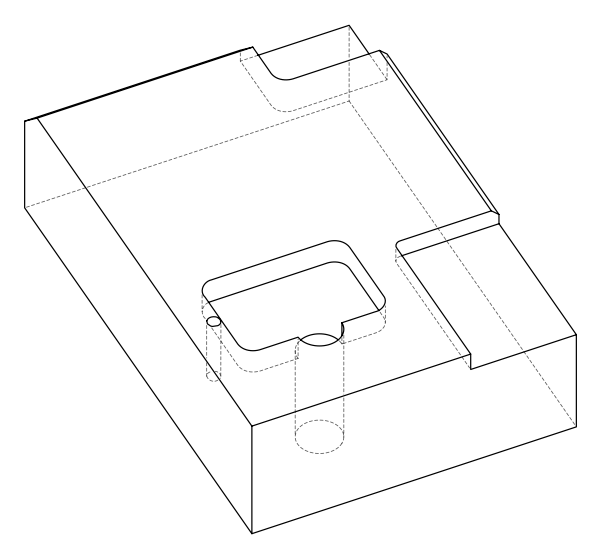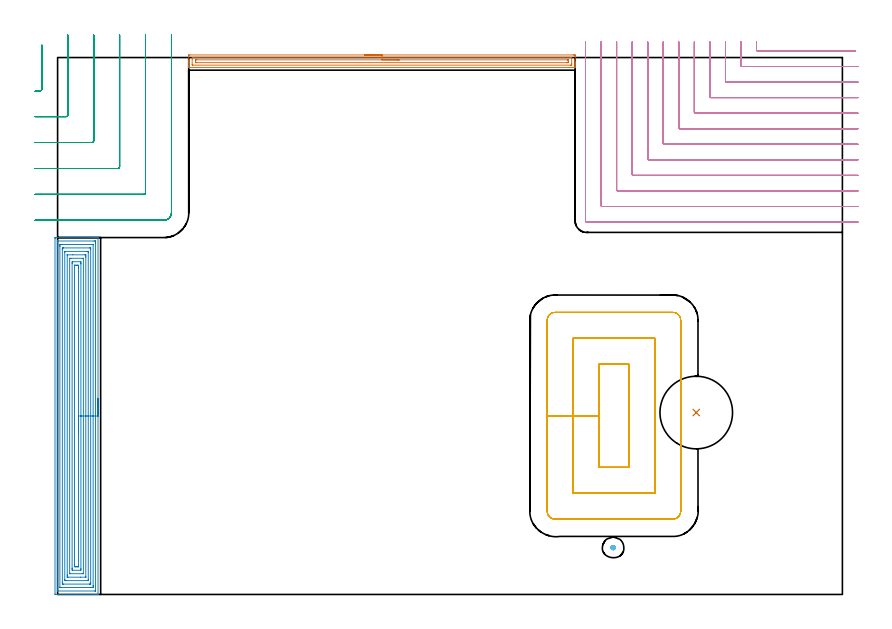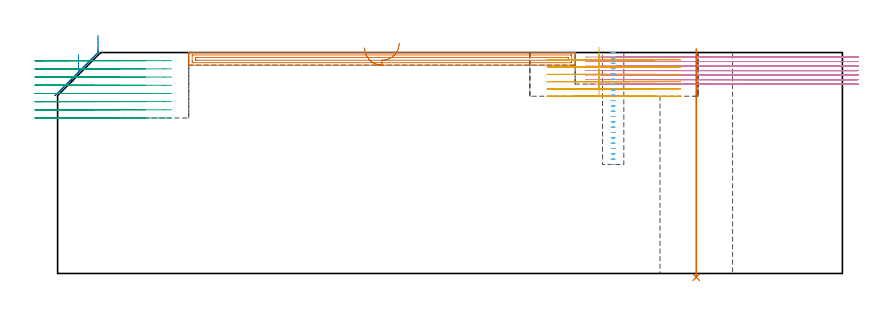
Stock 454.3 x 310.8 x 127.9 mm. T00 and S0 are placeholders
(PLAN: 7 operations, 5 tool changes, 74.7 min)
(1 AREA_MILL | FG_CHAMFER_SURFACE | UGT0205_001 | 5.57 min | 6196 mm3)
(2 AREA_MILL_1 | FG_CHAMFER_SURFACE_1 | UGT0205_001 | 15.29 min | 66621 mm3)
(3 MILL_CORNER_NOTCH_RECTANGULAR | CORNER_NOTCH_RECTANGULAR | UGT0201_094 | Follow Part, ap 5, ae 75% | 11.78 min | 295408 mm3)
(4 MILL_CORNER_NOTCH_RECTANGULAR_1 | CORNER_NOTCH_RECTANGULAR_1 | NXT0201_011 | Follow Part, ap 3, ae 75% | 29.69 min | 286248 mm3)
(5 MILL_RECTANGULAR_POCKET | POCKET_RECTANGULAR_STRAIGHT | UGT0201_094 | Follow Part, ap 5, ae 75% | 10.84 min | 339322 mm3)
(6 MILL_BLIND_HOLE_FROM_SOLID_MATERIAL | STEP1POCKET | NXT0201_010 | Spiral | 0.97 min | 7664 mm3)
(7 INDEXABLE_INSERT_DRILL_THROUGH_HOLE_FROM_SOLID | STEP1HOLE | NXT0302_036 | 0.53 min | 158522 mm3)
(TOOL UGT0205_001 | Chamfer Mill 20 x 3 x 45 deg. | D20 FL50 Z2)
(TOOL UGT0201_094 | End mill 20 mm | D20 FL38 Z4)
(TOOL NXT0201_011 | ENDMILL 12mm [2P460-1200-NA 1630] | D12 FL38 Z6)
(TOOL NXT0201_010 | ENDMILL 10mm [2P460-1000-NA 1630] | D10 FL30 Z6)
(TOOL NXT0302_036 | Index. Insert Drill 42mm [880-D4200L50-05] | D42 PA176 FL210 Z2)
(OP 1 AREA_MILL)
G17 G21 G94 G90
T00 M6
G54
G17 G0 G90 X177.75 Y312.3 S1061 M3
G43 Z137.9 H0
Z130.6
G94 G1 X177.788 Z129.728 F250.
X177.902 Z128.864
X178.091 Z128.012
X178.353 Z127.18
X178.687 Z126.374
X179.09 Z125.6
X179.559 Z124.864
X180.09 Z124.172
X180.679 Z123.529
X181.322 Z122.94
X182.014 Z122.409
X182.75 Z121.94
X183.524 Z121.537
X184.33 Z121.203
X185.162 Z120.941
X186.014 Z120.752
X186.878 Z120.638
X187.75 Z120.6
X298.436
X298.981 Y312.299 Z120.601
X299.521 Y312.294 Z120.603
X299.592 Y312.291 Z120.606
X299.6 Y311.758 Z121.139
Y308.206 Z124.688
Y307.66 Z125.236
Y307.318 Z125.578
Y306.772 Z126.124
Y306.43 Z126.465
Y305.745 Z127.154
Y305.418 Z127.481
Y305.038 Z127.853
X299.591 Y305.003 Z127.888
X299.428 Y305. Z127.9
X76.072
X75.91 Y305.003 Z127.888
X75.907 Y305.036 Z127.855
X75.9 Y305.418 Z127.481
Y305.745 Z127.154
Y306.43 Z126.465
Y307.661 Z125.236
Y308.206 Z124.688
Y308.821 Z124.074
Y311.485 Z121.412
X75.902 Y311.758 Z121.139
X75.908 Y312.291 Z120.606
X75.979 Y312.294 Z120.603
X76.519 Y312.3 Z120.6
X187.75
Y310.886 Z122.014
X297.194 Y310.885 Z122.015
X297.59 Y310.87 Z122.03
X297.599 Y310.468 Z122.432
X297.6 Y307.318 Z125.582
X297.599 Y306.916 Z125.984
X297.59 Y306.43 Z126.47
X297.21 Y306.415 Z126.485
X297.194 Y306.414 Z126.486
X78.306 Y306.415 Z126.485
X77.91 Y306.43 Z126.47
X77.901 Y306.832 Z126.068
X77.9 Y309.982 Z122.918
X77.901 Y310.384 Z122.516
X77.91 Y310.87 Z122.03
X78.29 Y310.885 Z122.015
X78.306 Y310.886 Z122.014
X187.75
Y309.472 Z123.428
X295.028 Y309.471 Z123.429
X295.407 Y309.47 Z123.43
X295.534 Y309.467 Z123.433
X295.576 Y309.465 Z123.435
X295.59 Y309.456 Z123.444
X295.594 Y309.413 Z123.487
X295.598 Y309.285 Z123.615
X295.6 Y309.094 Z123.806
Y308.903 Z123.997
X295.599 Y308.206 Z124.694
X295.597 Y308.018 Z124.882
X295.587 Y307.836 Z125.064
X295.407 Y307.833 Z125.067
X294.893 Y307.829 Z125.071
X80.473
X80.093 Y307.83 Z125.07
X79.967 Y307.833 Z125.067
X79.924 Y307.835 Z125.065
X79.91 Y307.844 Z125.056
X79.906 Y307.887 Z125.013
X79.902 Y308.015 Z124.885
X79.9 Y308.206 Z124.694
Y308.397 Z124.503
X79.901 Y309.094 Z123.806
X79.903 Y309.282 Z123.618
X79.913 Y309.464 Z123.436
X80.093 Y309.467 Z123.433
X80.607 Y309.471 Z123.429
X187.75 Y309.472 Z123.428
X188.622 Z123.467
X189.487 Z123.58
X190.338 Z123.769
X191.17 Z124.032
X191.976 Z124.365
X192.75 Z124.768
X193.486 Z125.237
X194.178 Z125.768
X194.821 Z126.357
X195.41 Z127.001
X195.942 Z127.693
X196.41 Z128.428
X196.813 Z129.202
X197.147 Z130.008
X197.409 Z130.84
X197.598 Z131.692
X197.712 Z132.557
X197.75 Z133.428
G0 Z137.9
M5
M2
(OP 2 AREA_MILL_1)
G17 G21 G94 G90
T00 M6
G54
G17 G0 G90 X23.398 Y113.301 S1061 M3
G43 Z137.9 H0
Z137.898
G94 G1 Y113.263 Z137.026 F250.
Y113.149 Z136.161
Y112.96 Z135.309
Y112.697 Z134.477
Y112.364 Z133.671
Y111.961 Z132.898
Y111.492 Z132.162
Y110.961 Z131.47
Y110.371 Z130.827
Y109.728 Z130.237
Y109.036 Z129.706
Y108.3 Z129.237
Y107.527 Z128.835
Y106.721 Z128.501
Y105.889 Z128.239
Y105.037 Z128.05
Y104.172 Z127.936
Y103.3 Z127.898
X23.4 Y0.166 Z127.9
X23.397 Y0.009 Z127.888
X23.379 Y0.007 Z127.87
X23.027 Y0. Z127.527
X22.67 Z127.17
X22.013 Z126.508
X20.799 Z125.296
X20.243 Z124.737
X11.106 Z115.603
X-1.277 Y0.001 Z103.22
X-1.492 Y0.01 Z103.006
X-1.499 Y0.225 Z102.999
X-1.5 Y205.988 Z103.
X-1.496 Y206.378 Z103.002
X-1.492 Y206.59 Z103.006
X-1.276 Y206.6 Z103.221
X19.636 Z124.131
X20.243 Z124.737
X20.799 Z125.296
X21.128 Z125.624
X21.685 Z126.181
X22.013 Z126.508
X22.67 Z127.17
X23.027 Z127.527
X23.38 Z127.871
X23.389 Y206.59 Z127.881
X23.395 Y206.51 Z127.891
X23.397 Y206.478 Z127.894
X23.396 Y206.436 Z127.896
X23.398 Y103.3 Z127.898
X21.984 Z126.484
X21.985 Y2.182 Z126.485
X21.984 Y2.074 Z126.484
X21.981 Y2.021 Z126.481
X21.98 Y2.014 Z126.48
X21.968 Y2.01 Z126.468
X21.917 Y2.006 Z126.417
X21.522 Y2.001 Z126.022
X0.281 Z104.781
X0.04 Y2.005 Z104.54
X-0.068 Y2.01 Z104.432
X-0.079 Y2.014 Z104.421
X-0.081 Y2.032 Z104.419
X-0.084 Y2.079 Z104.416
X-0.085 Y2.176 Z104.415
X-0.086 Y2.37 Z104.414
X-0.085 Y204.418 Z104.415
X-0.084 Y204.526 Z104.416
X-0.082 Y204.579 Z104.418
X-0.08 Y204.586 Z104.42
X-0.069 Y204.59 Z104.431
X-0.017 Y204.594 Z104.483
X0.378 Y204.599 Z104.878
X21.128 Y204.6 Z125.628
X21.62 Y204.599 Z126.12
X21.857 Y204.593 Z126.357
X21.962 Y204.59 Z126.462
X21.98 Y204.235 Z126.48
X21.981 Y204.202 Z126.481
X21.982 Y203.341 Z126.482
X21.984 Y103.3 Z126.484
X20.569 Z125.069
X20.571 Y5.077 Z125.071
X20.57 Y4.747 Z125.07
X20.566 Y4.184 Z125.066
X20.564 Y4.027 Z125.064
X20.416 Y4.009 Z124.916
X20.243 Y4.005 Z124.743
X19.54 Y4. Z124.04
X19.358 Z123.858
X1.839 Z106.339
X1.657 Y4.002 Z106.157
X1.475 Y4.005 Z105.975
X1.354 Y4.01 Z105.854
X1.335 Y4.018 Z105.835
X1.333 Y4.034 Z105.833
X1.33 Y4.074 Z105.83
X1.329 Y4.184 Z105.829
Y201.523
X1.33 Y201.853 Z105.83
X1.334 Y202.416 Z105.834
X1.335 Y202.573 Z105.835
X1.483 Y202.591 Z105.983
X1.657 Y202.595 Z106.157
X2.36 Y202.6 Z106.86
X2.542 Z107.042
X20.243 Y202.599 Z124.743
X20.425 Y202.598 Z124.925
X20.546 Y202.593 Z125.046
X20.562 Y202.59 Z125.062
X20.564 Y202.586 Z125.064
X20.566 Y202.565 Z125.066
X20.567 Y202.525 Z125.067
Y202.416
X20.569 Y103.3 Z125.069
X19.155 Z123.655
X19.157 Y6.863 Z123.657
X19.156 Y6.174 Z123.656
X19.153 Y6.074 Z123.653
X19.151 Y6.021 Z123.651
X19.113 Y6.01 Z123.613
X18.9 Y6.005 Z123.4
X18.473 Y6. Z122.973
X18.443 Z122.943
X3.397 Z107.897
X2.992 Y6.004 Z107.492
X2.79 Y6.01 Z107.29
X2.749 Y6.014 Z107.249
X2.747 Y6.048 Z107.247
X2.745 Y6.107 Z107.245
X2.743 Y6.66 Z107.243
Y6.863
Y199.737
X2.744 Y200.426 Z107.244
X2.747 Y200.526 Z107.247
X2.749 Y200.579 Z107.249
X2.787 Y200.59 Z107.287
X3. Y200.595 Z107.5
X3.427 Y200.6 Z107.927
X3.457 Z107.957
X18.503 Z123.003
X18.908 Y200.595 Z123.408
X19.11 Y200.59 Z123.61
X19.147 Y200.583 Z123.647
X19.149 Y200.549 Z123.649
X19.151 Y200.492 Z123.651
X19.153 Y199.944 Z123.653
Y199.737
X19.155 Y103.3 Z123.655
X17.741 Z122.241
X17.743 Y8.492 Z122.243
X17.741 Y8.336 Z122.241
X17.736 Y8.024 Z122.236
X17.733 Y8.008 Z122.233
X17.728 Y8.005 Z122.228
X17.708 Y8.001 Z122.208
X17.668 Y8. Z122.168
X17.588 Z122.088
X4.955 Z109.455
X4.312 Y8.003 Z108.812
X4.221 Y8.006 Z108.721
X4.17 Y8.009 Z108.67
X4.164 Y8.179 Z108.664
X4.159 Y8.492 Z108.659
X4.157 Y8.649 Z108.657
Y198.108
X4.158 Y198.265 Z108.658
X4.164 Y198.576 Z108.664
X4.167 Y198.592 Z108.667
X4.172 Y198.595 Z108.672
X4.192 Y198.599 Z108.692
X4.232 Y198.6 Z108.732
X4.312 Z108.812
X16.945 Z121.445
X17.588 Y198.597 Z122.088
X17.679 Y198.594 Z122.179
X17.729 Y198.59 Z122.229
X17.733 Y198.409 Z122.233
X17.738 Y198.104 Z122.238
X17.739 Y197.951 Z122.239
X17.741 Y103.3 Z122.241
X16.327 Z120.827
X16.328 Y10.177 Z120.828
X16.327 Y10.048 Z120.827
X16.324 Y10.017 Z120.824
X16.322 Y10.01 Z120.822
X16.309 Y10.007 Z120.809
X16.247 Y10.002 Z120.747
X13.151 Y10. Z117.651
X6.082 Y10.001 Z110.582
X5.624 Y10.004 Z110.124
X5.582 Y10.01 Z110.082
X5.578 Y10.05 Z110.078
X5.574 Y10.435 Z110.074
X5.572 Y10.95 Z110.072
X5.571 Y11.327 Z110.071
X5.572 Y196.423 Z110.072
X5.573 Y196.552 Z110.073
X5.576 Y196.583 Z110.076
X5.578 Y196.59 Z110.078
X5.591 Y196.593 Z110.091
X5.653 Y196.598 Z110.153
X8.749 Y196.6 Z113.249
X15.818 Y196.599 Z120.318
X16.276 Y196.596 Z120.776
X16.314 Y196.59 Z120.814
X16.318 Y196.554 Z120.818
X16.322 Y196.165 Z120.822
X16.324 Y195.654 Z120.824
X16.325 Y195.273 Z120.825
X16.327 Y103.3 Z120.827
X14.913 Z119.413
X14.914 Y12.22 Z119.414
X14.908 Y12.012 Z119.408
X14.484 Y12.004 Z118.984
X14.266 Y12. Z118.766
X7.185 Z111.685
X7.07 Y12.003 Z111.57
X7.05 Y12.006 Z111.55
X6.992 Y12.022 Z111.492
X6.986 Y12.202 Z111.486
Y12.22
Y194.38
X6.992 Y194.588 Z111.492
X7.415 Y194.596 Z111.915
X7.634 Y194.599 Z112.134
X14.715 Z119.215
X14.828 Y194.596 Z119.328
X14.848 Y194.593 Z119.348
X14.904 Y194.576 Z119.404
X14.91 Y194.402 Z119.41
Y194.38
X14.913 Y103.3 Z119.413
X13.498 Z117.998
X13.5 Y14.899 Z118.
X13.498 Y14.56 Z117.998
X13.493 Y14.006 Z117.993
X13.169 Y14. Z117.669
X8.737 Z113.237
X8.407 Y14.006 Z112.907
X8.402 Y14.344 Z112.902
X8.4 Y14.899 Z112.9
Y15.24
Y191.701
X8.401 Y192.04 Z112.901
X8.407 Y192.594 Z112.907
X8.731 Y192.6 Z113.231
X13.156 Z117.656
X13.489 Y192.594 Z117.989
X13.494 Y192.26 Z117.994
X13.496 Y191.701 Z117.996
Y191.364
X13.498 Y103.3 Z117.998
X12.084 Z116.584
X12.086 Y16.16 Z116.586
X12.085 Y16.073 Z116.585
X12.082 Y16.03 Z116.582
X12.079 Y16.015 Z116.579
X12.065 Y16.007 Z116.565
X11.393 Y16.001 Z115.893
X11.186 Y16. Z115.686
X10.507 Y16.001 Z115.007
X10.3 Z114.8
X9.829 Y16.01 Z114.329
X9.817 Y16.489 Z114.317
X9.815 Y16.685 Z114.315
X9.814 Y17.385 Z114.314
Y17.578
Y190.44
X9.815 Y190.527 Z114.315
X9.817 Y190.57 Z114.317
X9.82 Y190.585 Z114.32
X9.836 Y190.593 Z114.336
X10.507 Y190.599 Z115.007
X10.714 Y190.6 Z115.214
X11.393 Y190.599 Z115.893
X11.6 Z116.1
X12.07 Y190.59 Z116.57
X12.079 Y190.115 Z116.579
X12.081 Y189.915 Z116.581
X12.082 Y189.219 Z116.582
Y189.022
X12.084 Y103.3 Z116.584
Y102.429 Z116.622
Y101.564 Z116.736
Y100.712 Z116.925
Y99.88 Z117.187
Y99.074 Z117.521
Y98.3 Z117.924
Y97.564 Z118.393
Y96.872 Z118.924
Y96.229 Z119.513
Y95.64 Z120.156
Y95.109 Z120.849
Y94.64 Z121.584
Y94.237 Z122.358
Y93.903 Z123.164
Y93.641 Z123.996
Y93.452 Z124.848
Y93.338 Z125.713
Y93.3 Z126.584
G0 Z137.9
M5
M2
(OP 3 MILL_CORNER_NOTCH_RECTANGULAR)
G17 G21 G94 G90
T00 M6
G54
G17 G0 G90 X-12.985 Y291.305 S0 M3
G43 Z137.9 H0
Z123.162
G94 G1 X-10. Y291.605 F250.
G3 X-9.1 Y292.593 R1. F500.
G1 Y314.946
Y317.946 F250.
G0 Z137.9
X-13. Y276.6
Z123.162
G1 X-10.
X4.906 F500.
G3 X5.9 Y277.594 R1.
G1 Y320.8
Y323.8 F250.
G0 Z137.9
X-13. Y261.6
Z123.162
G1 X-10.
X19.906 F500.
G3 X20.9 Y262.594 R1.
G1 Y320.8
Y323.8 F250.
G0 Z137.9
X-13. Y246.6
Z123.162
G1 X-10.
X34.905 F500.
G3 X35.9 Y247.595 R1.
G1 Y320.8
Y323.8 F250.
G0 Z137.9
X-13. Y231.6
Z123.162
G1 X-10.
X49.905 F500.
G3 X50.9 Y232.595 R1.
G1 Y320.8
Y323.8 F250.
G0 Z137.9
X-13. Y216.6
Z123.162
G1 X-10.
X61.6 F500.
G3 X65.9 Y220.9 R4.3
G1 Y320.8
Y323.8 F250.
G0 Z137.9
X-12.985 Y291.305
Z118.425
G1 X-10. Y291.605
G3 X-9.1 Y292.593 R1. F500.
G1 Y314.946
Y317.946 F250.
G0 Z137.9
X-13. Y276.6
Z118.425
G1 X-10.
X4.906 F500.
G3 X5.9 Y277.594 R1.
G1 Y320.8
Y323.8 F250.
G0 Z137.9
X-13. Y261.6
Z118.425
G1 X-10.
X19.906 F500.
G3 X20.9 Y262.594 R1.
G1 Y320.8
Y323.8 F250.
G0 Z137.9
X-13. Y246.6
Z118.425
G1 X-10.
X34.905 F500.
G3 X35.9 Y247.595 R1.
G1 Y320.8
Y323.8 F250.
G0 Z137.9
X-13. Y231.6
Z118.425
G1 X-10.
X49.905 F500.
G3 X50.9 Y232.595 R1.
G1 Y320.8
Y323.8 F250.
G0 Z137.9
X-13. Y216.6
Z118.425
G1 X-10.
X61.6 F500.
G3 X65.9 Y220.9 R4.3
G1 Y320.8
Y323.8 F250.
G0 Z137.9
X-12.985 Y291.305
Z113.687
G1 X-10. Y291.605
G3 X-9.1 Y292.593 R1. F500.
G1 Y314.946
Y317.946 F250.
G0 Z137.9
X-13. Y276.6
Z113.687
G1 X-10.
X4.906 F500.
G3 X5.9 Y277.594 R1.
G1 Y320.8
Y323.8 F250.
G0 Z137.9
X-13. Y261.6
Z113.687
G1 X-10.
X19.906 F500.
G3 X20.9 Y262.594 R1.
G1 Y320.8
Y323.8 F250.
G0 Z137.9
X-13. Y246.6
Z113.687
G1 X-10.
X34.905 F500.
G3 X35.9 Y247.595 R1.
G1 Y320.8
Y323.8 F250.
G0 Z137.9
X-13. Y231.6
Z113.687
G1 X-10.
X49.905 F500.
G3 X50.9 Y232.595 R1.
G1 Y320.8
Y323.8 F250.
G0 Z137.9
X-13. Y216.6
Z113.687
G1 X-10.
X61.6 F500.
G3 X65.9 Y220.9 R4.3
G1 Y320.8
Y323.8 F250.
G0 Z137.9
X-12.985 Y291.305
Z108.95
G1 X-10. Y291.605
G3 X-9.1 Y292.593 R1. F500.
G1 Y314.946
Y317.946 F250.
G0 Z137.9
X-13. Y276.6
Z108.95
G1 X-10.
X4.906 F500.
G3 X5.9 Y277.594 R1.
G1 Y320.8
Y323.8 F250.
G0 Z137.9
X-13. Y261.6
Z108.95
G1 X-10.
X19.906 F500.
G3 X20.9 Y262.594 R1.
G1 Y320.8
Y323.8 F250.
G0 Z137.9
X-13. Y246.6
Z108.95
G1 X-10.
X34.905 F500.
G3 X35.9 Y247.595 R1.
G1 Y320.8
Y323.8 F250.
G0 Z137.9
X-13. Y231.6
Z108.95
G1 X-10.
X49.905 F500.
G3 X50.9 Y232.595 R1.
G1 Y320.8
Y323.8 F250.
G0 Z137.9
X-13. Y216.6
Z108.95
G1 X-10.
X61.6 F500.
G3 X65.9 Y220.9 R4.3
G1 Y320.8
Y323.8 F250.
G0 Z137.9
X-12.985 Y291.305
Z104.212
G1 X-10. Y291.605
G3 X-9.1 Y292.593 R1. F500.
G1 Y314.946
Y317.946 F250.
G0 Z137.9
X-13. Y276.6
Z104.212
G1 X-10.
X4.906 F500.
G3 X5.9 Y277.594 R1.
G1 Y320.8
Y323.8 F250.
G0 Z137.9
X-13. Y261.6
Z104.212
G1 X-10.
X19.906 F500.
G3 X20.9 Y262.594 R1.
G1 Y320.8
Y323.8 F250.
G0 Z137.9
X-13. Y246.6
Z104.212
G1 X-10.
X34.905 F500.
G3 X35.9 Y247.595 R1.
G1 Y320.8
Y323.8 F250.
G0 Z137.9
X-13. Y231.6
Z104.212
G1 X-10.
X49.905 F500.
G3 X50.9 Y232.595 R1.
G1 Y320.8
Y323.8 F250.
G0 Z137.9
X-13. Y216.6
Z104.212
G1 X-10.
X61.6 F500.
G3 X65.9 Y220.9 R4.3
G1 Y320.8
Y323.8 F250.
G0 Z137.9
X-12.985 Y291.305
Z99.475
G1 X-10. Y291.605
G3 X-9.1 Y292.593 R1. F500.
G1 Y314.946
Y317.946 F250.
G0 Z137.9
X-13. Y276.6
Z99.475
G1 X-10.
X4.906 F500.
G3 X5.9 Y277.594 R1.
G1 Y320.8
Y323.8 F250.
G0 Z137.9
X-13. Y261.6
Z99.475
G1 X-10.
X19.906 F500.
G3 X20.9 Y262.594 R1.
G1 Y320.8
Y323.8 F250.
G0 Z137.9
X-13. Y246.6
Z99.475
G1 X-10.
X34.905 F500.
G3 X35.9 Y247.595 R1.
G1 Y320.8
Y323.8 F250.
G0 Z137.9
X-13. Y231.6
Z99.475
G1 X-10.
X49.905 F500.
G3 X50.9 Y232.595 R1.
G1 Y320.8
Y323.8 F250.
G0 Z137.9
X-13. Y216.6
Z99.475
G1 X-10.
X61.6 F500.
G3 X65.9 Y220.9 R4.3
G1 Y320.8
Y323.8 F250.
G0 Z137.9
X-12.985 Y291.305
Z94.737
G1 X-10. Y291.605
G3 X-9.1 Y292.593 R1. F500.
G1 Y314.946
Y317.946 F250.
G0 Z137.9
X-13. Y276.6
Z94.737
G1 X-10.
X4.906 F500.
G3 X5.9 Y277.594 R1.
G1 Y320.8
Y323.8 F250.
G0 Z137.9
X-13. Y261.6
Z94.737
G1 X-10.
X19.906 F500.
G3 X20.9 Y262.594 R1.
G1 Y320.8
Y323.8 F250.
G0 Z137.9
X-13. Y246.6
Z94.737
G1 X-10.
X34.905 F500.
G3 X35.9 Y247.595 R1.
G1 Y320.8
Y323.8 F250.
G0 Z137.9
X-13. Y231.6
Z94.737
G1 X-10.
X49.905 F500.
G3 X50.9 Y232.595 R1.
G1 Y320.8
Y323.8 F250.
G0 Z137.9
X-13. Y216.6
Z94.737
G1 X-10.
X61.6 F500.
G3 X65.9 Y220.9 R4.3
G1 Y320.8
Y323.8 F250.
G0 Z137.9
X-12.985 Y291.305
Z90.
G1 X-10. Y291.605
G3 X-9.1 Y292.593 R1. F500.
G1 Y314.946
Y317.946 F250.
G0 Z137.9
X-13. Y276.6
Z90.
G1 X-10.
X4.906 F500.
G3 X5.9 Y277.594 R1.
G1 Y320.8
Y323.8 F250.
G0 Z137.9
X-13. Y261.6
Z90.
G1 X-10.
X19.906 F500.
G3 X20.9 Y262.594 R1.
G1 Y320.8
Y323.8 F250.
G0 Z137.9
X-13. Y246.6
Z90.
G1 X-10.
X34.905 F500.
G3 X35.9 Y247.595 R1.
G1 Y320.8
Y323.8 F250.
G0 Z137.9
X-13. Y231.6
Z90.
G1 X-10.
X49.905 F500.
G3 X50.9 Y232.595 R1.
G1 Y320.8
Y323.8 F250.
G0 Z137.9
X-13. Y216.6
Z90.
G1 X-10.
X61.6 F500.
G3 X65.9 Y220.9 R4.3
G1 Y320.8
Y323.8 F250.
G0 Z137.9
M5
M2
(OP 4 MILL_CORNER_NOTCH_RECTANGULAR_1)
G17 G21 G94 G90
T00 M6
G54
G17 G0 G90 X404.6 Y319.8 S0 M3
G43 Z137.9 H1
Z125.286
G94 G1 Y316.8 F250.
Y315.193 F500.
G3 X405.193 Y314.6 R0.6
G1 X458.943
X461.943 F250.
G0 Z137.9
X395.6 Y319.8
Z125.286
G1 Y316.8
Y306.193 F500.
G3 X396.193 Y305.6 R0.6
G1 X460.3
X463.3 F250.
G0 Z137.9
X386.6 Y319.8
Z125.286
G1 Y316.8
Y297.194 F500.
G3 X387.194 Y296.6 R0.6
G1 X460.3
X463.3 F250.
G0 Z137.9
X377.6 Y319.8
Z125.286
G1 Y316.8
Y288.194 F500.
G3 X378.194 Y287.6 R0.6
G1 X460.3
X463.3 F250.
G0 Z137.9
X368.6 Y319.8
Z125.286
G1 Y316.8
Y279.194 F500.
G3 X369.194 Y278.6 R0.6
G1 X460.3
X463.3 F250.
G0 Z137.9
X359.6 Y319.8
Z125.286
G1 Y316.8
Y270.195 F500.
G3 X360.195 Y269.6 R0.6
G1 X460.3
X463.3 F250.
G0 Z137.9
X350.6 Y319.8
Z125.286
G1 Y316.8
Y261.195 F500.
G3 X351.195 Y260.6 R0.6
G1 X460.3
X463.3 F250.
G0 Z137.9
X341.6 Y319.8
Z125.286
G1 Y316.8
Y252.195 F500.
G3 X342.195 Y251.6 R0.6
G1 X460.3
X463.3 F250.
G0 Z137.9
X332.6 Y319.8
Z125.286
G1 Y316.8
Y243.196 F500.
G3 X333.196 Y242.6 R0.6
G1 X460.3
X463.3 F250.
G0 Z137.9
X323.6 Y319.8
Z125.286
G1 Y316.8
Y234.196 F500.
G3 X324.196 Y233.6 R0.6
G1 X460.3
X463.3 F250.
G0 Z137.9
X314.6 Y319.8
Z125.286
G1 Y316.8
Y225.196 F500.
G3 X315.196 Y224.6 R0.6
G1 X460.3
X463.3 F250.
G0 Z137.9
X305.6 Y319.8
Z125.286
G1 Y316.8
Y216.2 F500.
G3 X306.2 Y215.6 R0.6
G1 X460.3
X463.3 F250.
G0 Z137.9
X404.6 Y319.8
Z122.671
G1 Y316.8
Y315.193 F500.
G3 X405.193 Y314.6 R0.6
G1 X458.943
X461.943 F250.
G0 Z137.9
X395.6 Y319.8
Z122.671
G1 Y316.8
Y306.193 F500.
G3 X396.193 Y305.6 R0.6
G1 X460.3
X463.3 F250.
G0 Z137.9
X386.6 Y319.8
Z122.671
G1 Y316.8
Y297.194 F500.
G3 X387.194 Y296.6 R0.6
G1 X460.3
X463.3 F250.
G0 Z137.9
X377.6 Y319.8
Z122.671
G1 Y316.8
Y288.194 F500.
G3 X378.194 Y287.6 R0.6
G1 X460.3
X463.3 F250.
G0 Z137.9
X368.6 Y319.8
Z122.671
G1 Y316.8
Y279.194 F500.
G3 X369.194 Y278.6 R0.6
G1 X460.3
X463.3 F250.
G0 Z137.9
X359.6 Y319.8
Z122.671
G1 Y316.8
Y270.195 F500.
G3 X360.195 Y269.6 R0.6
G1 X460.3
X463.3 F250.
G0 Z137.9
X350.6 Y319.8
Z122.671
G1 Y316.8
Y261.195 F500.
G3 X351.195 Y260.6 R0.6
G1 X460.3
X463.3 F250.
G0 Z137.9
X341.6 Y319.8
Z122.671
G1 Y316.8
Y252.195 F500.
G3 X342.195 Y251.6 R0.6
G1 X460.3
X463.3 F250.
G0 Z137.9
X332.6 Y319.8
Z122.671
G1 Y316.8
Y243.196 F500.
G3 X333.196 Y242.6 R0.6
G1 X460.3
X463.3 F250.
G0 Z137.9
X323.6 Y319.8
Z122.671
G1 Y316.8
Y234.196 F500.
G3 X324.196 Y233.6 R0.6
G1 X460.3
X463.3 F250.
G0 Z137.9
X314.6 Y319.8
Z122.671
G1 Y316.8
Y225.196 F500.
G3 X315.196 Y224.6 R0.6
G1 X460.3
X463.3 F250.
G0 Z137.9
X305.6 Y319.8
Z122.671
G1 Y316.8
Y216.2 F500.
G3 X306.2 Y215.6 R0.6
G1 X460.3
X463.3 F250.
G0 Z137.9
X404.6 Y319.8
Z120.057
G1 Y316.8
Y315.193 F500.
G3 X405.193 Y314.6 R0.6
G1 X458.943
X461.943 F250.
G0 Z137.9
X395.6 Y319.8
Z120.057
G1 Y316.8
Y306.193 F500.
G3 X396.193 Y305.6 R0.6
G1 X460.3
X463.3 F250.
G0 Z137.9
X386.6 Y319.8
Z120.057
G1 Y316.8
Y297.194 F500.
G3 X387.194 Y296.6 R0.6
G1 X460.3
X463.3 F250.
G0 Z137.9
X377.6 Y319.8
Z120.057
G1 Y316.8
Y288.194 F500.
G3 X378.194 Y287.6 R0.6
G1 X460.3
X463.3 F250.
G0 Z137.9
X368.6 Y319.8
Z120.057
G1 Y316.8
Y279.194 F500.
G3 X369.194 Y278.6 R0.6
G1 X460.3
X463.3 F250.
G0 Z137.9
X359.6 Y319.8
Z120.057
G1 Y316.8
Y270.195 F500.
G3 X360.195 Y269.6 R0.6
G1 X460.3
X463.3 F250.
G0 Z137.9
X350.6 Y319.8
Z120.057
G1 Y316.8
Y261.195 F500.
G3 X351.195 Y260.6 R0.6
G1 X460.3
X463.3 F250.
G0 Z137.9
X341.6 Y319.8
Z120.057
G1 Y316.8
Y252.195 F500.
G3 X342.195 Y251.6 R0.6
G1 X460.3
X463.3 F250.
G0 Z137.9
X332.6 Y319.8
Z120.057
G1 Y316.8
Y243.196 F500.
G3 X333.196 Y242.6 R0.6
G1 X460.3
X463.3 F250.
G0 Z137.9
X323.6 Y319.8
Z120.057
G1 Y316.8
Y234.196 F500.
G3 X324.196 Y233.6 R0.6
G1 X460.3
X463.3 F250.
G0 Z137.9
X314.6 Y319.8
Z120.057
G1 Y316.8
Y225.196 F500.
G3 X315.196 Y224.6 R0.6
G1 X460.3
X463.3 F250.
G0 Z137.9
X305.6 Y319.8
Z120.057
G1 Y316.8
Y216.2 F500.
G3 X306.2 Y215.6 R0.6
G1 X460.3
X463.3 F250.
G0 Z137.9
X404.6 Y319.8
Z117.443
G1 Y316.8
Y315.193 F500.
G3 X405.193 Y314.6 R0.6
G1 X458.943
X461.943 F250.
G0 Z137.9
X395.6 Y319.8
Z117.443
G1 Y316.8
Y306.193 F500.
G3 X396.193 Y305.6 R0.6
G1 X460.3
X463.3 F250.
G0 Z137.9
X386.6 Y319.8
Z117.443
G1 Y316.8
Y297.194 F500.
G3 X387.194 Y296.6 R0.6
G1 X460.3
X463.3 F250.
G0 Z137.9
X377.6 Y319.8
Z117.443
G1 Y316.8
Y288.194 F500.
G3 X378.194 Y287.6 R0.6
G1 X460.3
X463.3 F250.
G0 Z137.9
X368.6 Y319.8
Z117.443
G1 Y316.8
Y279.194 F500.
G3 X369.194 Y278.6 R0.6
G1 X460.3
X463.3 F250.
G0 Z137.9
X359.6 Y319.8
Z117.443
G1 Y316.8
Y270.195 F500.
G3 X360.195 Y269.6 R0.6
G1 X460.3
X463.3 F250.
G0 Z137.9
X350.6 Y319.8
Z117.443
G1 Y316.8
Y261.195 F500.
G3 X351.195 Y260.6 R0.6
G1 X460.3
X463.3 F250.
G0 Z137.9
X341.6 Y319.8
Z117.443
G1 Y316.8
Y252.195 F500.
G3 X342.195 Y251.6 R0.6
G1 X460.3
X463.3 F250.
G0 Z137.9
X332.6 Y319.8
Z117.443
G1 Y316.8
Y243.196 F500.
G3 X333.196 Y242.6 R0.6
G1 X460.3
X463.3 F250.
G0 Z137.9
X323.6 Y319.8
Z117.443
G1 Y316.8
Y234.196 F500.
G3 X324.196 Y233.6 R0.6
G1 X460.3
X463.3 F250.
G0 Z137.9
X314.6 Y319.8
Z117.443
G1 Y316.8
Y225.196 F500.
G3 X315.196 Y224.6 R0.6
G1 X460.3
X463.3 F250.
G0 Z137.9
X305.6 Y319.8
Z117.443
G1 Y316.8
Y216.2 F500.
G3 X306.2 Y215.6 R0.6
G1 X460.3
X463.3 F250.
G0 Z137.9
X404.6 Y319.8
Z114.829
G1 Y316.8
Y315.193 F500.
G3 X405.193 Y314.6 R0.6
G1 X458.943
X461.943 F250.
G0 Z137.9
X395.6 Y319.8
Z114.829
G1 Y316.8
Y306.193 F500.
G3 X396.193 Y305.6 R0.6
G1 X460.3
X463.3 F250.
G0 Z137.9
X386.6 Y319.8
Z114.829
G1 Y316.8
Y297.194 F500.
G3 X387.194 Y296.6 R0.6
G1 X460.3
X463.3 F250.
G0 Z137.9
X377.6 Y319.8
Z114.829
G1 Y316.8
Y288.194 F500.
G3 X378.194 Y287.6 R0.6
G1 X460.3
X463.3 F250.
G0 Z137.9
X368.6 Y319.8
Z114.829
G1 Y316.8
Y279.194 F500.
G3 X369.194 Y278.6 R0.6
G1 X460.3
X463.3 F250.
G0 Z137.9
X359.6 Y319.8
Z114.829
G1 Y316.8
Y270.195 F500.
G3 X360.195 Y269.6 R0.6
G1 X460.3
X463.3 F250.
G0 Z137.9
X350.6 Y319.8
Z114.829
G1 Y316.8
Y261.195 F500.
G3 X351.195 Y260.6 R0.6
G1 X460.3
X463.3 F250.
G0 Z137.9
X341.6 Y319.8
Z114.829
G1 Y316.8
Y252.195 F500.
G3 X342.195 Y251.6 R0.6
G1 X460.3
X463.3 F250.
G0 Z137.9
X332.6 Y319.8
Z114.829
G1 Y316.8
Y243.196 F500.
G3 X333.196 Y242.6 R0.6
G1 X460.3
X463.3 F250.
G0 Z137.9
X323.6 Y319.8
Z114.829
G1 Y316.8
Y234.196 F500.
G3 X324.196 Y233.6 R0.6
G1 X460.3
X463.3 F250.
G0 Z137.9
X314.6 Y319.8
Z114.829
G1 Y316.8
Y225.196 F500.
G3 X315.196 Y224.6 R0.6
G1 X460.3
X463.3 F250.
G0 Z137.9
X305.6 Y319.8
Z114.829
G1 Y316.8
Y216.2 F500.
G3 X306.2 Y215.6 R0.6
G1 X460.3
X463.3 F250.
G0 Z137.9
X404.6 Y319.8
Z112.214
G1 Y316.8
Y315.193 F500.
G3 X405.193 Y314.6 R0.6
G1 X458.943
X461.943 F250.
G0 Z137.9
X395.6 Y319.8
Z112.214
G1 Y316.8
Y306.193 F500.
G3 X396.193 Y305.6 R0.6
G1 X460.3
X463.3 F250.
G0 Z137.9
X386.6 Y319.8
Z112.214
G1 Y316.8
Y297.194 F500.
G3 X387.194 Y296.6 R0.6
G1 X460.3
X463.3 F250.
G0 Z137.9
X377.6 Y319.8
Z112.214
G1 Y316.8
Y288.194 F500.
G3 X378.194 Y287.6 R0.6
G1 X460.3
X463.3 F250.
G0 Z137.9
X368.6 Y319.8
Z112.214
G1 Y316.8
Y279.194 F500.
G3 X369.194 Y278.6 R0.6
G1 X460.3
X463.3 F250.
G0 Z137.9
X359.6 Y319.8
Z112.214
G1 Y316.8
Y270.195 F500.
G3 X360.195 Y269.6 R0.6
G1 X460.3
X463.3 F250.
G0 Z137.9
X350.6 Y319.8
Z112.214
G1 Y316.8
Y261.195 F500.
G3 X351.195 Y260.6 R0.6
G1 X460.3
X463.3 F250.
G0 Z137.9
X341.6 Y319.8
Z112.214
G1 Y316.8
Y252.195 F500.
G3 X342.195 Y251.6 R0.6
G1 X460.3
X463.3 F250.
G0 Z137.9
X332.6 Y319.8
Z112.214
G1 Y316.8
Y243.196 F500.
G3 X333.196 Y242.6 R0.6
G1 X460.3
X463.3 F250.
G0 Z137.9
X323.6 Y319.8
Z112.214
G1 Y316.8
Y234.196 F500.
G3 X324.196 Y233.6 R0.6
G1 X460.3
X463.3 F250.
G0 Z137.9
X314.6 Y319.8
Z112.214
G1 Y316.8
Y225.196 F500.
G3 X315.196 Y224.6 R0.6
G1 X460.3
X463.3 F250.
G0 Z137.9
X305.6 Y319.8
Z112.214
G1 Y316.8
Y216.2 F500.
G3 X306.2 Y215.6 R0.6
G1 X460.3
X463.3 F250.
G0 Z137.9
X404.6 Y319.8
Z109.6
G1 Y316.8
Y315.193 F500.
G3 X405.193 Y314.6 R0.6
G1 X458.943
X461.943 F250.
G0 Z137.9
X395.6 Y319.8
Z109.6
G1 Y316.8
Y306.193 F500.
G3 X396.193 Y305.6 R0.6
G1 X460.3
X463.3 F250.
G0 Z137.9
X386.6 Y319.8
Z109.6
G1 Y316.8
Y297.194 F500.
G3 X387.194 Y296.6 R0.6
G1 X460.3
X463.3 F250.
G0 Z137.9
X377.6 Y319.8
Z109.6
G1 Y316.8
Y288.194 F500.
G3 X378.194 Y287.6 R0.6
G1 X460.3
X463.3 F250.
G0 Z137.9
X368.6 Y319.8
Z109.6
G1 Y316.8
Y279.194 F500.
G3 X369.194 Y278.6 R0.6
G1 X460.3
X463.3 F250.
G0 Z137.9
X359.6 Y319.8
Z109.6
G1 Y316.8
Y270.195 F500.
G3 X360.195 Y269.6 R0.6
G1 X460.3
X463.3 F250.
G0 Z137.9
X350.6 Y319.8
Z109.6
G1 Y316.8
Y261.195 F500.
G3 X351.195 Y260.6 R0.6
G1 X460.3
X463.3 F250.
G0 Z137.9
X341.6 Y319.8
Z109.6
G1 Y316.8
Y252.195 F500.
G3 X342.195 Y251.6 R0.6
G1 X460.3
X463.3 F250.
G0 Z137.9
X332.6 Y319.8
Z109.6
G1 Y316.8
Y243.196 F500.
G3 X333.196 Y242.6 R0.6
G1 X460.3
X463.3 F250.
G0 Z137.9
X323.6 Y319.8
Z109.6
G1 Y316.8
Y234.196 F500.
G3 X324.196 Y233.6 R0.6
G1 X460.3
X463.3 F250.
G0 Z137.9
X314.6 Y319.8
Z109.6
G1 Y316.8
Y225.196 F500.
G3 X315.196 Y224.6 R0.6
G1 X460.3
X463.3 F250.
G0 Z137.9
X305.6 Y319.8
Z109.6
G1 Y316.8
Y216.2 F500.
G3 X306.2 Y215.6 R0.6
G1 X460.3
X463.3 F250.
G0 Z137.9
M5
M2
(OP 5 MILL_RECTANGULAR_POCKET)
G17 G21 G94 G90
T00 M6
G54
G17 G0 G90 X313.4 Y130.383 S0 M3
G43 Z137.9 H0
Z130.9
G94 G1 Y103.45 Z123.683 F250.
Y73.6 F500.
X330.7
Y84.326
Y133.3
X313.4
Y103.45
X298.4
Y58.6
X345.7
Y84.326
Y148.3
X298.4
Y103.45
X283.4
Y48.2
G3 X288. Y43.6 R4.6
G1 X356.1
G3 X360.7 Y48.2 R4.6
G1 Y158.7
G3 X356.1 Y163.3 R4.6
G1 X288.
G3 X283.4 Y158.7 R4.6
G1 Y103.45
Y102.45
G0 X313.4 Y130.383 Z126.683
G1 Y103.45 Z119.467 F250.
Y73.6 F500.
X330.7
Y84.326
Y133.3
X313.4
Y103.45
X298.4
Y58.6
X345.7
Y84.326
Y148.3
X298.4
Y103.45
X283.4
Y48.2
G3 X288. Y43.6 R4.6
G1 X356.1
G3 X360.7 Y48.2 R4.6
G1 Y158.7
G3 X356.1 Y163.3 R4.6
G1 X288.
G3 X283.4 Y158.7 R4.6
G1 Y103.45
Y102.45
G0 X313.4 Y130.383 Z122.467
G1 Y103.45 Z115.25 F250.
Y73.6 F500.
X330.7
Y84.326
Y133.3
X313.4
Y103.45
X298.4
Y58.6
X345.7
Y84.326
Y148.3
X298.4
Y103.45
X283.4
Y48.2
G3 X288. Y43.6 R4.6
G1 X356.1
G3 X360.7 Y48.2 R4.6
G1 Y158.7
G3 X356.1 Y163.3 R4.6
G1 X288.
G3 X283.4 Y158.7 R4.6
G1 Y103.45
Y102.45
G0 X313.4 Y130.383 Z118.25
G1 Y103.45 Z111.033 F250.
Y73.6 F500.
X330.7
Y84.326
Y133.3
X313.4
Y103.45
X298.4
Y58.6
X345.7
Y84.326
Y148.3
X298.4
Y103.45
X283.4
Y48.2
G3 X288. Y43.6 R4.6
G1 X356.1
G3 X360.7 Y48.2 R4.6
G1 Y158.7
G3 X356.1 Y163.3 R4.6
G1 X288.
G3 X283.4 Y158.7 R4.6
G1 Y103.45
Y102.45
G0 X313.4 Y130.383 Z114.033
G1 Y103.45 Z106.817 F250.
Y73.6 F500.
X330.7
Y84.326
Y133.3
X313.4
Y103.45
X298.4
Y58.6
X345.7
Y84.326
Y148.3
X298.4
Y103.45
X283.4
Y48.2
G3 X288. Y43.6 R4.6
G1 X356.1
G3 X360.7 Y48.2 R4.6
G1 Y158.7
G3 X356.1 Y163.3 R4.6
G1 X288.
G3 X283.4 Y158.7 R4.6
G1 Y103.45
Y102.45
G0 X313.4 Y130.383 Z109.817
G1 Y103.45 Z102.6 F250.
Y73.6 F500.
X330.7
Y84.326
Y133.3
X313.4
Y103.45
X298.4
Y58.6
X345.7
Y84.326
Y148.3
X298.4
Y103.45
X283.4
Y48.2
G3 X288. Y43.6 R4.6
G1 X356.1
G3 X360.7 Y48.2 R4.6
G1 Y158.7
G3 X356.1 Y163.3 R4.6
G1 X288.
G3 X283.4 Y158.7 R4.6
G1 Y103.45
Y102.45
G0 Z137.9
M5
M2
(OP 6 MILL_BLIND_HOLE_FROM_SOLID_MATERIAL)
G17 G21 G94 G90
T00 M6
G54
G17 G0 G90 X321.6 Y27.1 S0 M3
G43 Z137.9 H1
Z127.818
G94 G3 X322.175 Y27.675 R0.575 F250.
X321.6 Y28.25 R0.575
X320.45 Y27.1 R1.15
X321.6 Y28.25 R-1.15
X321.025 Y27.675 R0.575
X321.6 Y27.1 R0.575
G0 Z124.736
G3 X322.175 Y27.675 R0.575
X321.6 Y28.25 R0.575
X320.45 Y27.1 R1.15
X321.6 Y28.25 R-1.15
X321.025 Y27.675 R0.575
X321.6 Y27.1 R0.575
G0 Z121.655
G3 X322.175 Y27.675 R0.575
X321.6 Y28.25 R0.575
X320.45 Y27.1 R1.15
X321.6 Y28.25 R-1.15
X321.025 Y27.675 R0.575
X321.6 Y27.1 R0.575
G0 Z118.573
G3 X322.175 Y27.675 R0.575
X321.6 Y28.25 R0.575
X320.45 Y27.1 R1.15
X321.6 Y28.25 R-1.15
X321.025 Y27.675 R0.575
X321.6 Y27.1 R0.575
G0 Z115.491
G3 X322.175 Y27.675 R0.575
X321.6 Y28.25 R0.575
X320.45 Y27.1 R1.15
X321.6 Y28.25 R-1.15
X321.025 Y27.675 R0.575
X321.6 Y27.1 R0.575
G0 Z112.409
G3 X322.175 Y27.675 R0.575
X321.6 Y28.25 R0.575
X320.45 Y27.1 R1.15
X321.6 Y28.25 R-1.15
X321.025 Y27.675 R0.575
X321.6 Y27.1 R0.575
G0 Z109.327
G3 X322.175 Y27.675 R0.575
X321.6 Y28.25 R0.575
X320.45 Y27.1 R1.15
X321.6 Y28.25 R-1.15
X321.025 Y27.675 R0.575
X321.6 Y27.1 R0.575
G0 Z106.245
G3 X322.175 Y27.675 R0.575
X321.6 Y28.25 R0.575
X320.45 Y27.1 R1.15
X321.6 Y28.25 R-1.15
X321.025 Y27.675 R0.575
X321.6 Y27.1 R0.575
G0 Z103.164
G3 X322.175 Y27.675 R0.575
X321.6 Y28.25 R0.575
X320.45 Y27.1 R1.15
X321.6 Y28.25 R-1.15
X321.025 Y27.675 R0.575
X321.6 Y27.1 R0.575
G0 Z100.082
G3 X322.175 Y27.675 R0.575
X321.6 Y28.25 R0.575
X320.45 Y27.1 R1.15
X321.6 Y28.25 R-1.15
X321.025 Y27.675 R0.575
X321.6 Y27.1 R0.575
G0 Z97.
G3 X322.175 Y27.675 R0.575
X321.6 Y28.25 R0.575
X320.45 Y27.1 R1.15
X321.6 Y28.25 R-1.15
X321.025 Y27.675 R0.575
X321.6 Y27.1 R0.575
G0 Z93.918
G3 X322.175 Y27.675 R0.575
X321.6 Y28.25 R0.575
X320.45 Y27.1 R1.15
X321.6 Y28.25 R-1.15
X321.025 Y27.675 R0.575
X321.6 Y27.1 R0.575
G0 Z90.836
G3 X322.175 Y27.675 R0.575
X321.6 Y28.25 R0.575
X320.45 Y27.1 R1.15
X321.6 Y28.25 R-1.15
X321.025 Y27.675 R0.575
X321.6 Y27.1 R0.575
G0 Z87.755
G3 X322.175 Y27.675 R0.575
X321.6 Y28.25 R0.575
X320.45 Y27.1 R1.15
X321.6 Y28.25 R-1.15
X321.025 Y27.675 R0.575
X321.6 Y27.1 R0.575
G0 Z84.673
G3 X322.175 Y27.675 R0.575
X321.6 Y28.25 R0.575
X320.45 Y27.1 R1.15
X321.6 Y28.25 R-1.15
X321.025 Y27.675 R0.575
X321.6 Y27.1 R0.575
G0 Z81.591
G3 X322.175 Y27.675 R0.575
X321.6 Y28.25 R0.575
X320.45 Y27.1 R1.15
X321.6 Y28.25 R-1.15
X321.025 Y27.675 R0.575
X321.6 Y27.1 R0.575
G0 Z78.509
G3 X322.175 Y27.675 R0.575
X321.6 Y28.25 R0.575
X320.45 Y27.1 R1.15
X321.6 Y28.25 R-1.15
X321.025 Y27.675 R0.575
X321.6 Y27.1 R0.575
G0 Z75.427
G3 X322.175 Y27.675 R0.575
X321.6 Y28.25 R0.575
X320.45 Y27.1 R1.15
X321.6 Y28.25 R-1.15
X321.025 Y27.675 R0.575
X321.6 Y27.1 R0.575
G0 Z72.345
G3 X322.175 Y27.675 R0.575
X321.6 Y28.25 R0.575
X320.45 Y27.1 R1.15
X321.6 Y28.25 R-1.15
X321.025 Y27.675 R0.575
X321.6 Y27.1 R0.575
G0 Z69.264
G3 X322.175 Y27.675 R0.575
X321.6 Y28.25 R0.575
X320.45 Y27.1 R1.15
X321.6 Y28.25 R-1.15
X321.025 Y27.675 R0.575
X321.6 Y27.1 R0.575
G0 Z66.182
G3 X322.175 Y27.675 R0.575
X321.6 Y28.25 R0.575
X320.45 Y27.1 R1.15
X321.6 Y28.25 R-1.15
X321.025 Y27.675 R0.575
X321.6 Y27.1 R0.575
G0 Z63.1
G3 X322.175 Y27.675 R0.575
X321.6 Y28.25 R0.575
X320.45 Y27.1 R1.15
X321.6 Y28.25 R-1.15
X321.025 Y27.675 R0.575
X321.6 Y27.1 R0.575
G0 Z137.9
M5
M2
(OP 7 INDEXABLE_INSERT_DRILL_THROUGH_HOLE_FROM_SOLID)
G17 G21 G94 G90
T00 M6
G54
G17 G0 G90 X369.7 Y105.3 S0 M3
G43 Z137.9 H1
G94 G81 G98 Z-2.233 F250. R129.9
G80
M5
M2
